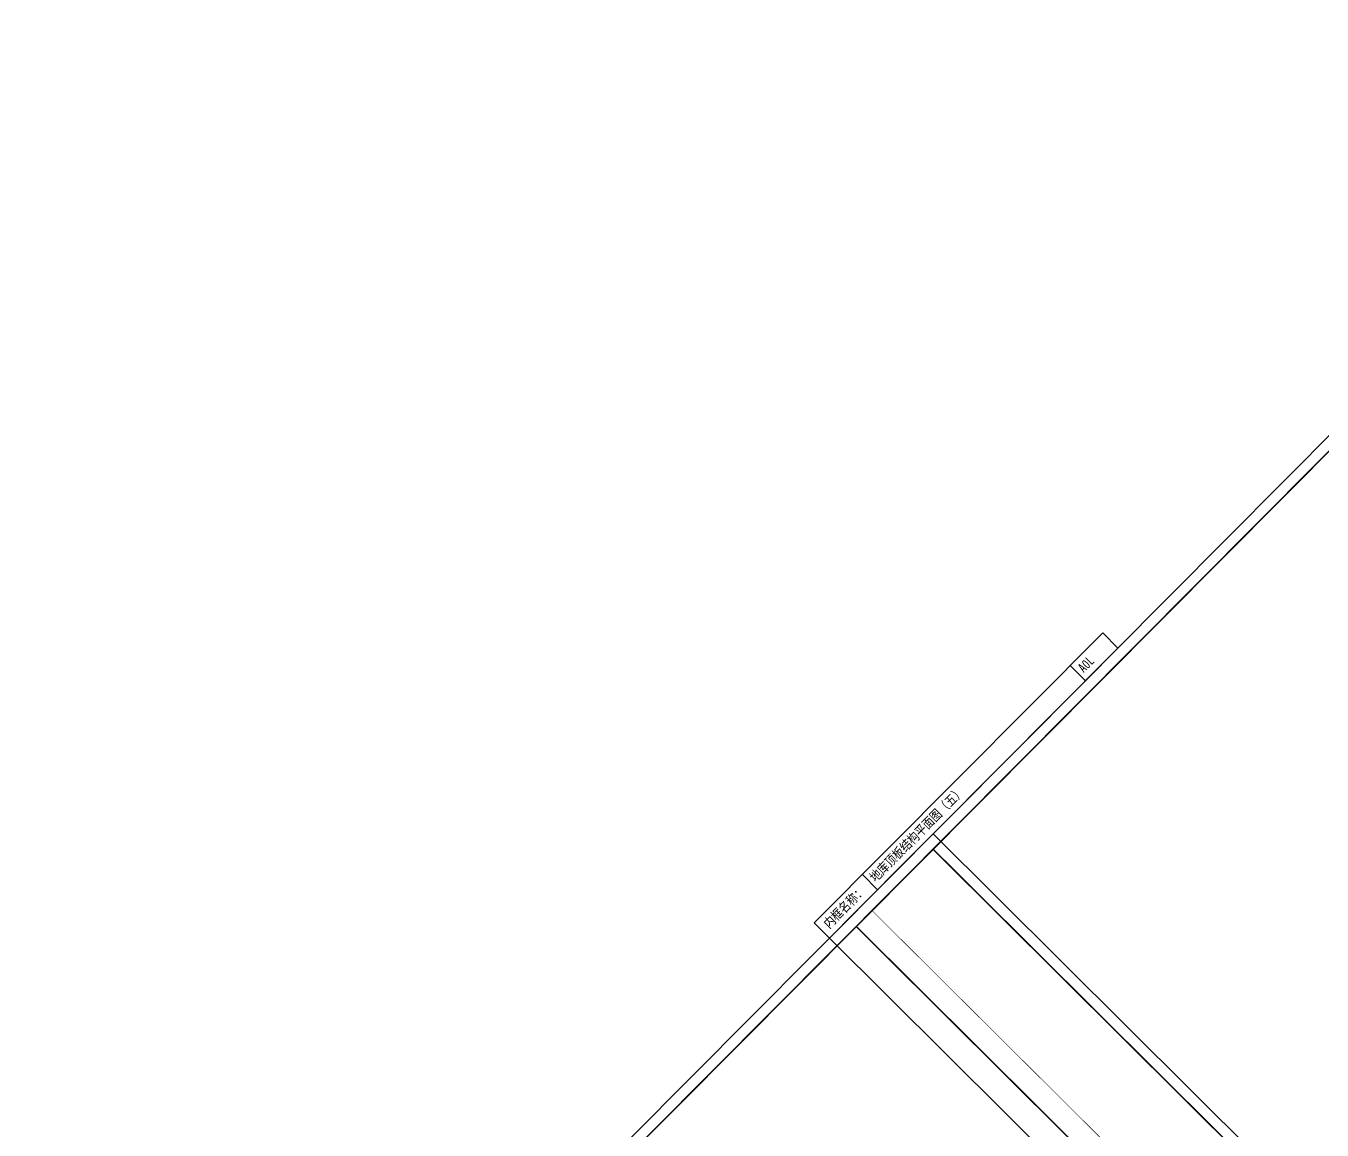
# Model space of a CAD drawing. Extents: x 175043 to 520012312, y -19343 to 3500891844.
# Drawn here: x 518673909 to 518793708, y 3499994614 to 3500096667 of the extents above; entities that cross this region are included whole.
import ezdxf

# ---------------------------------------------------------------- set-up
doc = ezdxf.new("R2010")
doc.units = 0
doc.header["$LTSCALE"] = 1000
doc.header["$MEASUREMENT"] = 0
doc.layers.add('内框', color=8, linetype='CONTINUOUS', plot=False)
doc.styles.add('黑体', font='simhei.ttf')

# ---------------------------------------------------------------- blocks, each defined once
blk = doc.blocks.new('THAPE_A0L_inner')
at = {"layer": '内框'}
for p, q in [((0, 860.8), (0, 841)), ((0, 860.8), (378, 860.8)), ((63, 841), (63, 860.8)), ((63, 860.8), (63, 841)), ((335.4, 841), (335.4, 860.8)), ((335.4, 860.8), (335.4, 841)), ((378, 841), (378, 860.8)), ((0, 841), (63, 841)), ((36, 841), (0, 841)), ((108, 841), (36, 841)), ((63, 841), (335.4, 841)), ((252, 841), (108, 841)), ((378, 841), (252, 841)), ((335.4, 841), (378, 841)), ((1179, 774), (1179, 802))]:
    blk.add_line(p, q, dxfattribs=at)
blk.add_lwpolyline([(0, 0), (1189, 0), (1189, 841), (0, 841)], close=True, dxfattribs=at)
at = {"layer": '内框', "const_width": 1.4}
blk.add_lwpolyline([(25, 831), (25, 10), (1179, 10), (1179, 831)], close=True, dxfattribs=at)
at = {"layer": '内框', "const_width": 0.5}
blk.add_lwpolyline([(1099, 831), (1099, 10)], dxfattribs=at)
at = {"layer": '内框', "style": '黑体', "width": 0.8}
for s, p in [('内框名称：', (5.7, 847)), ('A0L', (339.3, 847))]:
    blk.add_text(s, height=9, dxfattribs=at).set_placement(p)
blk.add_attdef('内框名称', (66.2, 847), '', height=9, dxfattribs=at)

msp = doc.modelspace()

# ---------------------------------------------------------------- block references
at = {"layer": '内框', "xscale": 100, "yscale": 100, "zscale": 100, "rotation": 45.15729833413873}
msp.add_blockref('THAPE_A0L_inner', (518807813.235, 3499953057.0416), dxfattribs=at).add_auto_attribs({'内框名称': '地库顶板结构平面图（五）'})
msp.add_blockref('THAPE_A0L_inner', (518733539.9912, 3499878374.8584), dxfattribs=at)

doc.saveas('drawing.dxf')
